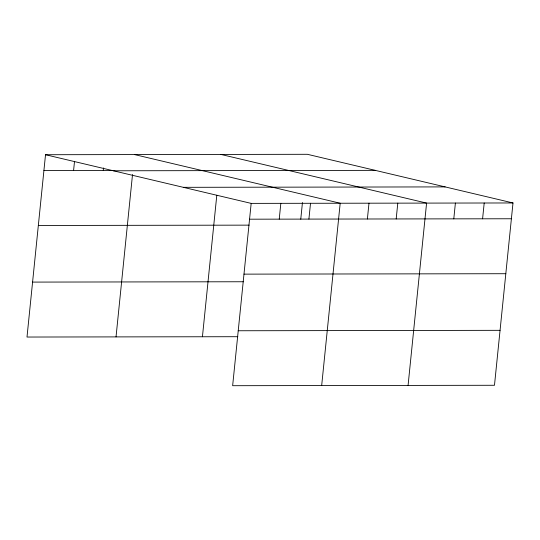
<?xml version="1.0" encoding="UTF-8"?>
<svg xmlns="http://www.w3.org/2000/svg" width="540" height="540" viewBox="0 0 540 540"><rect width="100%" height="100%" fill="white"/><g stroke="black" fill="none" stroke-linecap="round" stroke-linejoin="round"><path stroke-width="0.81" d="M45.522 154.724L251.168 203.384L232.646 385.702L494.478 385.276L513 202.959L307.355 154.298L45.522 154.724L27 337.041L237.816 336.704M73.588 170.485L74.52 161.332M103.261 170.431L103.518 167.94M116.026 336.899L132.516 174.548M202.433 336.757L216.803 195.224M279.234 219.139L280.841 203.337M300.76 219.226L302.447 202.574M308.907 219.091L310.514 203.283M321.671 385.56L340.187 203.236L134.541 154.575M367.382 218.997L368.989 203.189M396.185 218.95L397.791 203.141M408.078 385.418L426.593 203.094L220.948 154.44M453.789 218.855L455.396 203.054M482.591 218.808L484.198 203.006M43.916 170.532L113.981 170.417M113.38 170.782L375.219 170.357M183.303 187.326L445.136 186.901M251.168 203.384L513 202.959M249.561 219.193L511.394 218.761M38.333 225.477L249.149 225.14M243.979 274.138L505.811 273.713M32.582 282.096L243.398 281.752M238.228 330.757L500.06 330.325"/></g></svg>
